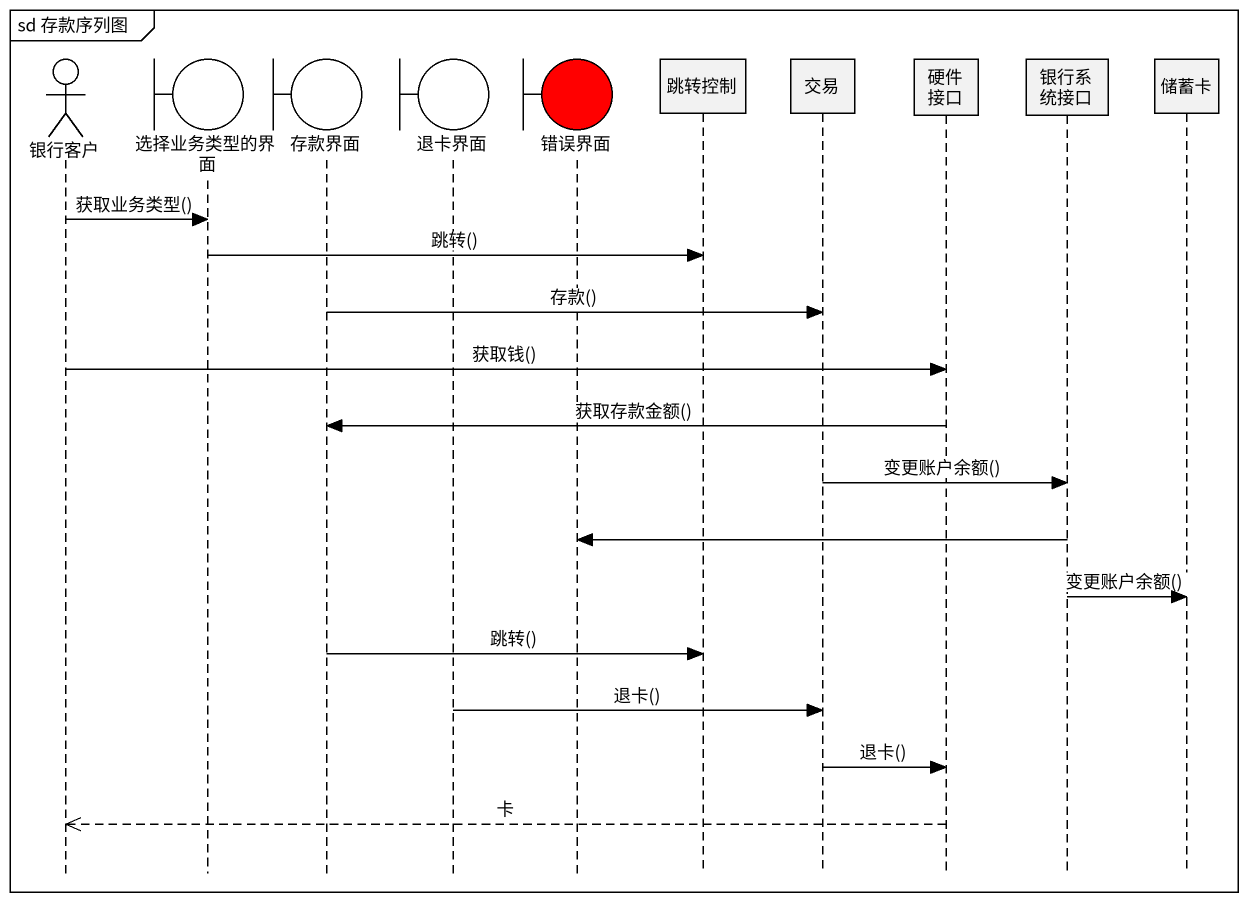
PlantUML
@startuml
mainframe sd 存款序列图
hide footbox
actor 银行客户
boundary 选择业务类型的界面
boundary 存款界面
boundary 退卡界面
boundary 错误界面 #FF0000
participant 跳转控制
participant 交易
participant 硬件接口
participant 银行系统接口
participant 储蓄卡

银行客户 -> 选择业务类型的界面 : 获取业务类型()
选择业务类型的界面 -> 跳转控制 : 跳转()
存款界面 -> 交易 : 存款()
银行客户 -> 硬件接口 : 获取钱()
硬件接口 -> 存款界面 : 获取存款金额()
交易 -> 银行系统接口 : 变更账户余额()
银行系统接口 -> 错误界面
银行系统接口 -> 储蓄卡 : 变更账户余额()
存款界面 -> 跳转控制 : 跳转()
退卡界面 -> 交易 : 退卡()
交易 -> 硬件接口 : 退卡()
硬件接口 -->> 银行客户 : 卡
@enduml
